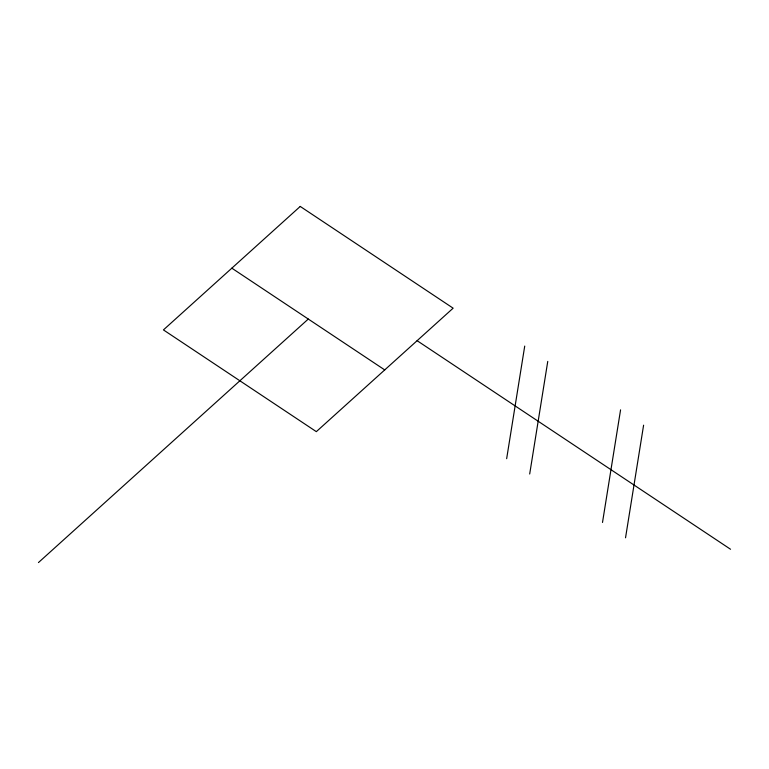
<?xml version="1.0" encoding="UTF-8"?>
<svg xmlns="http://www.w3.org/2000/svg" width="769" height="769" viewBox="0 0 769 769"><rect width="100%" height="100%" fill="white"/><g stroke="black" fill="none" stroke-linecap="round" stroke-linejoin="round"><path stroke-width="1.15" d="M506.656 458.68L524.727 346.079M529.687 474.012L547.759 361.401M602.502 522.459L620.573 409.858M625.533 537.791L643.605 425.18M38.45 562.562L308.282 319.048M417.115 340.686L730.55 549.258M231.834 268.17L384.731 369.918M300.237 206.438L163.432 329.911L316.328 431.649L453.133 308.177L300.237 206.438"/></g></svg>
